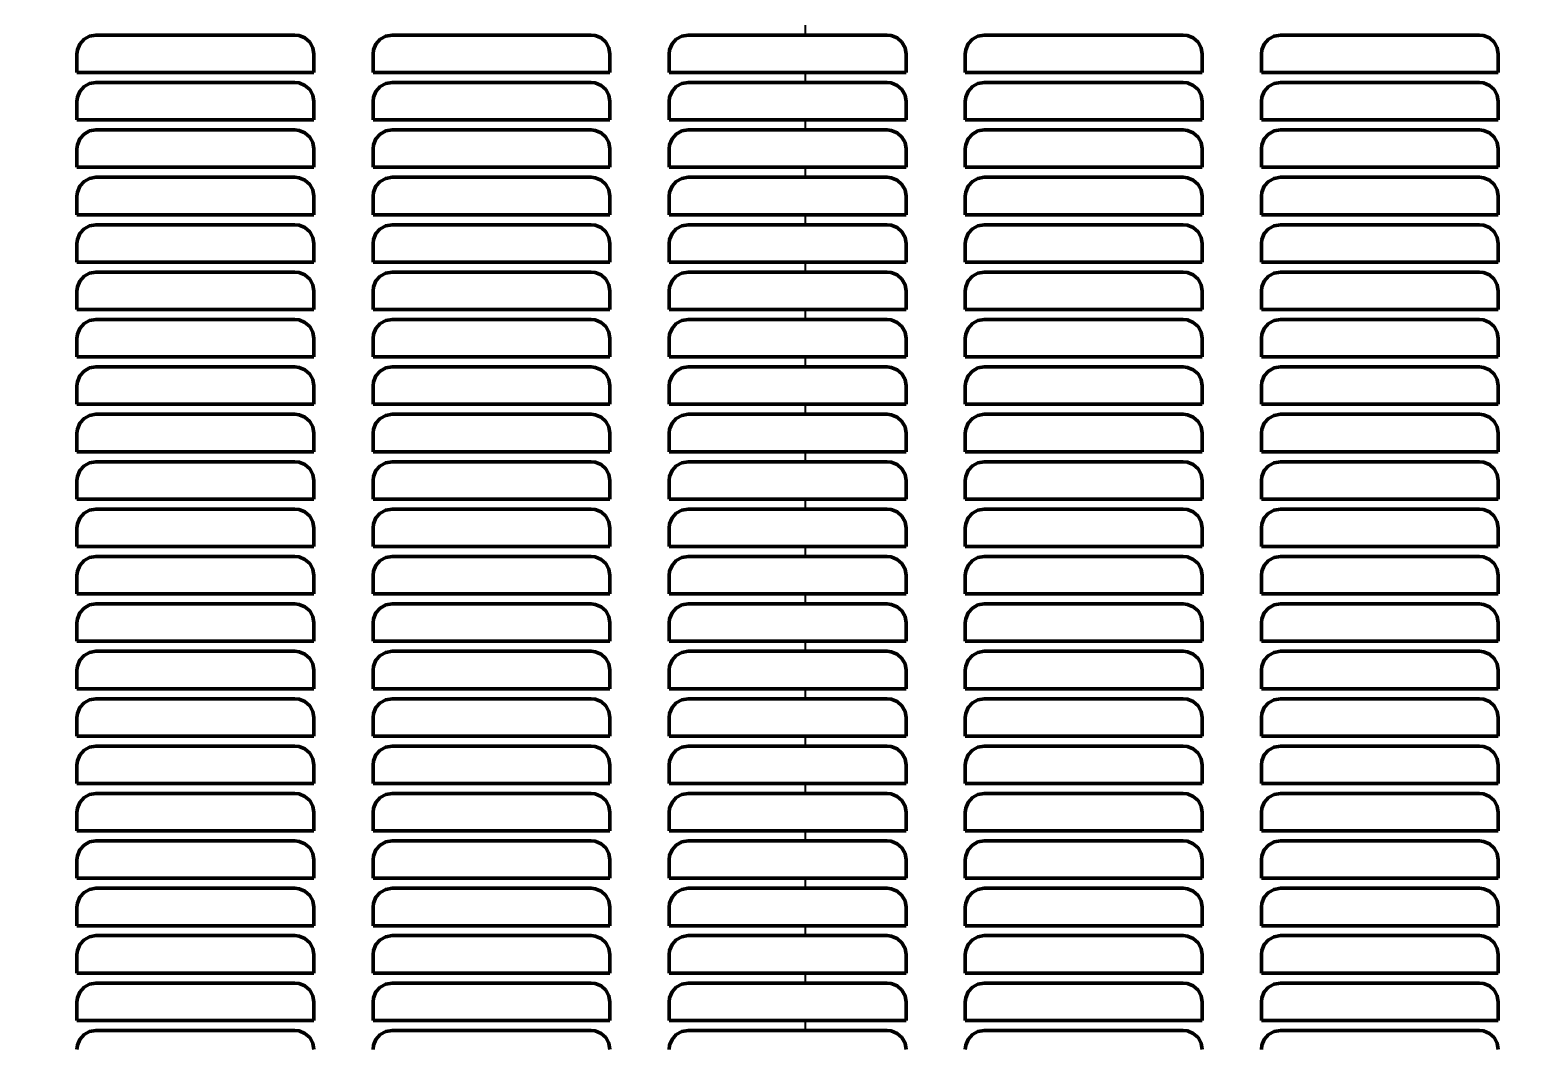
# Model space of a CAD drawing. Header units: inches. Extents: x -0.3 to 42.3, y 0 to 41.5.
# Drawn here: x 9.32 to 25.2, y 20.64 to 31.3 of the extents above; entities that cross this region are included whole.
import ezdxf

# ---------------------------------------------------------------- set-up
doc = ezdxf.new("R2010")
doc.units = ezdxf.units.IN
doc.header["$MEASUREMENT"] = 0
for name, color, linetype, lineweight in [('AM_0', 7, 'Continuous', 50), ('AM_4', 3, 'Continuous', 25), ('AM_5', 3, 'Continuous', 25)]:
    doc.layers.add(name, color=color, linetype=linetype, lineweight=lineweight)
doc.dimstyles.get("Standard").update_dxf_attribs({"dimtxt": 0.18, "dimasz": 0.18, "dimexe": 0.18, "dimexo": 0.0625, "dimgap": 0.09, "dimtad": 0, "dimtih": 1, "dimtoh": 1, "dimdec": 4, "dimzin": 0, "dimdsep": 46, "dimtxsty": 'Standard', "dimcen": 0.09, "dimadec": 0, "dimazin": 0, "dimtfac": 1, "dimtdec": 4, "dimtofl": 0, "dimtmove": 0, "dimatfit": 3, "dimfxl": 1, "dimtolj": 1, "dimtzin": 0, "dimarcsym": 0})

# ---------------------------------------------------------------- blocks, each defined once
blk = doc.blocks.new('*D1')
at = {"layer": 'AM_5', "color": 0, "lineweight": -2}
for p, q in [((17.5, 41.5), (39.27, 41.5)), ((39.27, 39.5), (39.27, 26.385)), ((39.27, 2), (39.27, 15.115)), ((3.39, 0), (39.27, 0))]:
    blk.add_line(p, q, dxfattribs=at)
at = {"layer": 'AM_5', "color": 0}
for points in [[(39.603, 39.5), (38.937, 39.5), (39.27, 41.5)], [(38.937, 2), (39.603, 2), (39.27, 0)]]:
    blk.add_solid(points, dxfattribs=at)
at = {"layer": 'Defpoints', "color": 0}
for p in [(17.5, 41.5), (3.39, 0), (39.27, 0)]:
    blk.add_point(p, dxfattribs=at)
at = {"layer": 'AM_5', "color": 0, "insert": (39.27, 20.75), "char_height": 2, "attachment_point": 5, "rotation": 90}
blk.add_mtext('\\A1;41.5 in', dxfattribs=at)

msp = doc.modelspace()

# ---------------------------------------------------------------- linework, layer by layer
at = {"layer": 'AM_0'}
for p, q in [((12.114, 31.25), (10.014, 31.25)), ((15.239, 31.25), (13.139, 31.25)), ((18.364, 31.25), (16.264, 31.25)), ((21.489, 31.25), (19.389, 31.25)), ((24.614, 31.25), (22.514, 31.25)), ((9.814, 31.05), (9.814, 30.855)), ((12.314, 30.855), (12.314, 31.05)), ((12.939, 31.05), (12.939, 30.855)), ((15.439, 30.855), (15.439, 31.05)), ((16.064, 31.05), (16.064, 30.855)), ((18.564, 30.855), (18.564, 31.05)), ((19.189, 31.05), (19.189, 30.855)), ((21.689, 30.855), (21.689, 31.05)), ((22.314, 31.05), (22.314, 30.855)), ((24.814, 30.855), (24.814, 31.05)), ((9.814, 30.855), (12.314, 30.855)), ((12.939, 30.855), (15.439, 30.855)), ((16.064, 30.855), (18.564, 30.855)), ((19.189, 30.855), (21.689, 30.855)), ((22.314, 30.855), (24.814, 30.855)), ((12.114, 30.75), (10.014, 30.75)), ((15.239, 30.75), (13.139, 30.75)), ((18.364, 30.75), (16.264, 30.75)), ((21.489, 30.75), (19.389, 30.75)), ((24.614, 30.75), (22.514, 30.75)), ((9.814, 30.55), (9.814, 30.355)), ((12.314, 30.355), (12.314, 30.55)), ((12.939, 30.55), (12.939, 30.355)), ((15.439, 30.355), (15.439, 30.55)), ((16.064, 30.55), (16.064, 30.355)), ((18.564, 30.355), (18.564, 30.55)), ((19.189, 30.55), (19.189, 30.355)), ((21.689, 30.355), (21.689, 30.55)), ((22.314, 30.55), (22.314, 30.355)), ((24.814, 30.355), (24.814, 30.55)), ((9.814, 30.355), (12.314, 30.355)), ((12.939, 30.355), (15.439, 30.355)), ((16.064, 30.355), (18.564, 30.355)), ((19.189, 30.355), (21.689, 30.355)), ((22.314, 30.355), (24.814, 30.355)), ((12.114, 30.25), (10.014, 30.25)), ((15.239, 30.25), (13.139, 30.25)), ((18.364, 30.25), (16.264, 30.25)), ((21.489, 30.25), (19.389, 30.25)), ((24.614, 30.25), (22.514, 30.25)), ((9.814, 30.05), (9.814, 29.855)), ((12.314, 29.855), (12.314, 30.05)), ((12.939, 30.05), (12.939, 29.855)), ((15.439, 29.855), (15.439, 30.05)), ((16.064, 30.05), (16.064, 29.855)), ((18.564, 29.855), (18.564, 30.05)), ((19.189, 30.05), (19.189, 29.855)), ((21.689, 29.855), (21.689, 30.05)), ((22.314, 30.05), (22.314, 29.855)), ((24.814, 29.855), (24.814, 30.05)), ((9.814, 29.855), (12.314, 29.855)), ((12.114, 29.75), (10.014, 29.75)), ((12.939, 29.855), (15.439, 29.855)), ((15.239, 29.75), (13.139, 29.75)), ((16.064, 29.855), (18.564, 29.855)), ((18.364, 29.75), (16.264, 29.75)), ((19.189, 29.855), (21.689, 29.855)), ((21.489, 29.75), (19.389, 29.75)), ((22.314, 29.855), (24.814, 29.855)), ((24.614, 29.75), (22.514, 29.75)), ((9.814, 29.55), (9.814, 29.355)), ((12.314, 29.355), (12.314, 29.55)), ((12.939, 29.55), (12.939, 29.355)), ((15.439, 29.355), (15.439, 29.55)), ((16.064, 29.55), (16.064, 29.355)), ((18.564, 29.355), (18.564, 29.55)), ((19.189, 29.55), (19.189, 29.355)), ((21.689, 29.355), (21.689, 29.55)), ((22.314, 29.55), (22.314, 29.355)), ((24.814, 29.355), (24.814, 29.55)), ((9.814, 29.355), (12.314, 29.355)), ((12.114, 29.25), (10.014, 29.25)), ((12.939, 29.355), (15.439, 29.355)), ((15.239, 29.25), (13.139, 29.25)), ((16.064, 29.355), (18.564, 29.355)), ((18.364, 29.25), (16.264, 29.25)), ((19.189, 29.355), (21.689, 29.355)), ((21.489, 29.25), (19.389, 29.25)), ((22.314, 29.355), (24.814, 29.355)), ((24.614, 29.25), (22.514, 29.25)), ((9.814, 29.05), (9.814, 28.855)), ((12.314, 28.855), (12.314, 29.05)), ((12.939, 29.05), (12.939, 28.855)), ((15.439, 28.855), (15.439, 29.05)), ((16.064, 29.05), (16.064, 28.855)), ((18.564, 28.855), (18.564, 29.05)), ((19.189, 29.05), (19.189, 28.855)), ((21.689, 28.855), (21.689, 29.05)), ((22.314, 29.05), (22.314, 28.855)), ((24.814, 28.855), (24.814, 29.05)), ((9.814, 28.855), (12.314, 28.855)), ((12.114, 28.75), (10.014, 28.75)), ((12.939, 28.855), (15.439, 28.855)), ((15.239, 28.75), (13.139, 28.75)), ((16.064, 28.855), (18.564, 28.855)), ((18.364, 28.75), (16.264, 28.75)), ((19.189, 28.855), (21.689, 28.855)), ((21.489, 28.75), (19.389, 28.75)), ((22.314, 28.855), (24.814, 28.855)), ((24.614, 28.75), (22.514, 28.75)), ((9.814, 28.55), (9.814, 28.355)), ((12.314, 28.355), (12.314, 28.55)), ((12.939, 28.55), (12.939, 28.355)), ((15.439, 28.355), (15.439, 28.55)), ((16.064, 28.55), (16.064, 28.355)), ((18.564, 28.355), (18.564, 28.55)), ((19.189, 28.55), (19.189, 28.355)), ((21.689, 28.355), (21.689, 28.55)), ((22.314, 28.55), (22.314, 28.355)), ((24.814, 28.355), (24.814, 28.55)), ((9.814, 28.355), (12.314, 28.355)), ((12.939, 28.355), (15.439, 28.355)), ((16.064, 28.355), (18.564, 28.355)), ((19.189, 28.355), (21.689, 28.355)), ((22.314, 28.355), (24.814, 28.355)), ((12.114, 28.25), (10.014, 28.25)), ((15.239, 28.25), (13.139, 28.25)), ((18.364, 28.25), (16.264, 28.25)), ((21.489, 28.25), (19.389, 28.25)), ((24.614, 28.25), (22.514, 28.25)), ((9.814, 28.05), (9.814, 27.855)), ((12.314, 27.855), (12.314, 28.05)), ((12.939, 28.05), (12.939, 27.855)), ((15.439, 27.855), (15.439, 28.05)), ((16.064, 28.05), (16.064, 27.855)), ((18.564, 27.855), (18.564, 28.05)), ((19.189, 28.05), (19.189, 27.855)), ((21.689, 27.855), (21.689, 28.05)), ((22.314, 28.05), (22.314, 27.855)), ((24.814, 27.855), (24.814, 28.05)), ((9.814, 27.855), (12.314, 27.855)), ((12.939, 27.855), (15.439, 27.855)), ((16.064, 27.855), (18.564, 27.855)), ((19.189, 27.855), (21.689, 27.855)), ((22.314, 27.855), (24.814, 27.855)), ((12.114, 27.75), (10.014, 27.75)), ((15.239, 27.75), (13.139, 27.75)), ((18.364, 27.75), (16.264, 27.75)), ((21.489, 27.75), (19.389, 27.75)), ((24.614, 27.75), (22.514, 27.75)), ((9.814, 27.55), (9.814, 27.355)), ((12.314, 27.355), (12.314, 27.55)), ((12.939, 27.55), (12.939, 27.355)), ((15.439, 27.355), (15.439, 27.55)), ((16.064, 27.55), (16.064, 27.355)), ((18.564, 27.355), (18.564, 27.55)), ((19.189, 27.55), (19.189, 27.355)), ((21.689, 27.355), (21.689, 27.55)), ((22.314, 27.55), (22.314, 27.355)), ((24.814, 27.355), (24.814, 27.55)), ((9.814, 27.355), (12.314, 27.355)), ((12.939, 27.355), (15.439, 27.355)), ((16.064, 27.355), (18.564, 27.355)), ((19.189, 27.355), (21.689, 27.355)), ((22.314, 27.355), (24.814, 27.355)), ((12.114, 27.25), (10.014, 27.25)), ((15.239, 27.25), (13.139, 27.25)), ((18.364, 27.25), (16.264, 27.25)), ((21.489, 27.25), (19.389, 27.25)), ((24.614, 27.25), (22.514, 27.25)), ((9.814, 27.05), (9.814, 26.855)), ((12.314, 26.855), (12.314, 27.05)), ((12.939, 27.05), (12.939, 26.855)), ((15.439, 26.855), (15.439, 27.05)), ((16.064, 27.05), (16.064, 26.855)), ((18.564, 26.855), (18.564, 27.05)), ((19.189, 27.05), (19.189, 26.855)), ((21.689, 26.855), (21.689, 27.05)), ((22.314, 27.05), (22.314, 26.855)), ((24.814, 26.855), (24.814, 27.05)), ((9.814, 26.855), (12.314, 26.855)), ((12.939, 26.855), (15.439, 26.855)), ((16.064, 26.855), (18.564, 26.855)), ((19.189, 26.855), (21.689, 26.855)), ((22.314, 26.855), (24.814, 26.855)), ((12.114, 26.75), (10.014, 26.75)), ((15.239, 26.75), (13.139, 26.75)), ((18.364, 26.75), (16.264, 26.75)), ((21.489, 26.75), (19.389, 26.75)), ((24.614, 26.75), (22.514, 26.75)), ((9.814, 26.55), (9.814, 26.355)), ((12.314, 26.355), (12.314, 26.55)), ((12.939, 26.55), (12.939, 26.355)), ((15.439, 26.355), (15.439, 26.55)), ((16.064, 26.55), (16.064, 26.355)), ((18.564, 26.355), (18.564, 26.55)), ((19.189, 26.55), (19.189, 26.355)), ((21.689, 26.355), (21.689, 26.55)), ((22.314, 26.55), (22.314, 26.355)), ((24.814, 26.355), (24.814, 26.55)), ((9.814, 26.355), (12.314, 26.355)), ((12.114, 26.25), (10.014, 26.25)), ((12.939, 26.355), (15.439, 26.355)), ((15.239, 26.25), (13.139, 26.25)), ((16.064, 26.355), (18.564, 26.355)), ((18.364, 26.25), (16.264, 26.25)), ((19.189, 26.355), (21.689, 26.355)), ((21.489, 26.25), (19.389, 26.25)), ((22.314, 26.355), (24.814, 26.355)), ((24.614, 26.25), (22.514, 26.25)), ((9.814, 26.05), (9.814, 25.855)), ((12.314, 25.855), (12.314, 26.05)), ((12.939, 26.05), (12.939, 25.855)), ((15.439, 25.855), (15.439, 26.05)), ((16.064, 26.05), (16.064, 25.855)), ((18.564, 25.855), (18.564, 26.05)), ((19.189, 26.05), (19.189, 25.855)), ((21.689, 25.855), (21.689, 26.05)), ((22.314, 26.05), (22.314, 25.855)), ((24.814, 25.855), (24.814, 26.05)), ((9.814, 25.855), (12.314, 25.855)), ((12.114, 25.75), (10.014, 25.75)), ((12.939, 25.855), (15.439, 25.855)), ((15.239, 25.75), (13.139, 25.75)), ((16.064, 25.855), (18.564, 25.855)), ((18.364, 25.75), (16.264, 25.75)), ((19.189, 25.855), (21.689, 25.855)), ((21.489, 25.75), (19.389, 25.75)), ((22.314, 25.855), (24.814, 25.855)), ((24.614, 25.75), (22.514, 25.75)), ((9.814, 25.55), (9.814, 25.355)), ((12.314, 25.355), (12.314, 25.55)), ((12.939, 25.55), (12.939, 25.355)), ((15.439, 25.355), (15.439, 25.55)), ((16.064, 25.55), (16.064, 25.355)), ((18.564, 25.355), (18.564, 25.55)), ((19.189, 25.55), (19.189, 25.355)), ((21.689, 25.355), (21.689, 25.55)), ((22.314, 25.55), (22.314, 25.355)), ((24.814, 25.355), (24.814, 25.55)), ((9.814, 25.355), (12.314, 25.355)), ((12.114, 25.25), (10.014, 25.25)), ((12.939, 25.355), (15.439, 25.355)), ((15.239, 25.25), (13.139, 25.25)), ((16.064, 25.355), (18.564, 25.355)), ((18.364, 25.25), (16.264, 25.25)), ((19.189, 25.355), (21.689, 25.355)), ((21.489, 25.25), (19.389, 25.25)), ((22.314, 25.355), (24.814, 25.355)), ((24.614, 25.25), (22.514, 25.25)), ((9.814, 25.05), (9.814, 24.855)), ((12.314, 24.855), (12.314, 25.05)), ((12.939, 25.05), (12.939, 24.855)), ((15.439, 24.855), (15.439, 25.05)), ((16.064, 25.05), (16.064, 24.855)), ((18.564, 24.855), (18.564, 25.05)), ((19.189, 25.05), (19.189, 24.855)), ((21.689, 24.855), (21.689, 25.05)), ((22.314, 25.05), (22.314, 24.855)), ((24.814, 24.855), (24.814, 25.05)), ((9.814, 24.855), (12.314, 24.855)), ((12.939, 24.855), (15.439, 24.855)), ((16.064, 24.855), (18.564, 24.855)), ((19.189, 24.855), (21.689, 24.855)), ((22.314, 24.855), (24.814, 24.855)), ((12.114, 24.75), (10.014, 24.75)), ((15.239, 24.75), (13.139, 24.75)), ((18.364, 24.75), (16.264, 24.75)), ((21.489, 24.75), (19.389, 24.75)), ((24.614, 24.75), (22.514, 24.75)), ((9.814, 24.55), (9.814, 24.355)), ((12.314, 24.355), (12.314, 24.55)), ((12.939, 24.55), (12.939, 24.355)), ((15.439, 24.355), (15.439, 24.55)), ((16.064, 24.55), (16.064, 24.355)), ((18.564, 24.355), (18.564, 24.55)), ((19.189, 24.55), (19.189, 24.355)), ((21.689, 24.355), (21.689, 24.55)), ((22.314, 24.55), (22.314, 24.355)), ((24.814, 24.355), (24.814, 24.55)), ((9.814, 24.355), (12.314, 24.355)), ((12.939, 24.355), (15.439, 24.355)), ((16.064, 24.355), (18.564, 24.355)), ((19.189, 24.355), (21.689, 24.355)), ((22.314, 24.355), (24.814, 24.355)), ((12.114, 24.25), (10.014, 24.25)), ((15.239, 24.25), (13.139, 24.25)), ((18.364, 24.25), (16.264, 24.25)), ((21.489, 24.25), (19.389, 24.25)), ((24.614, 24.25), (22.514, 24.25)), ((9.814, 24.05), (9.814, 23.855)), ((12.314, 23.855), (12.314, 24.05)), ((12.939, 24.05), (12.939, 23.855)), ((15.439, 23.855), (15.439, 24.05)), ((16.064, 24.05), (16.064, 23.855)), ((18.564, 23.855), (18.564, 24.05)), ((19.189, 24.05), (19.189, 23.855)), ((21.689, 23.855), (21.689, 24.05)), ((22.314, 24.05), (22.314, 23.855)), ((24.814, 23.855), (24.814, 24.05)), ((9.814, 23.855), (12.314, 23.855)), ((12.939, 23.855), (15.439, 23.855)), ((16.064, 23.855), (18.564, 23.855)), ((19.189, 23.855), (21.689, 23.855)), ((22.314, 23.855), (24.814, 23.855)), ((12.114, 23.75), (10.014, 23.75)), ((15.239, 23.75), (13.139, 23.75)), ((18.364, 23.75), (16.264, 23.75)), ((21.489, 23.75), (19.389, 23.75)), ((24.614, 23.75), (22.514, 23.75)), ((9.814, 23.55), (9.814, 23.355)), ((12.314, 23.355), (12.314, 23.55)), ((12.939, 23.55), (12.939, 23.355)), ((15.439, 23.355), (15.439, 23.55)), ((16.064, 23.55), (16.064, 23.355)), ((18.564, 23.355), (18.564, 23.55)), ((19.189, 23.55), (19.189, 23.355)), ((21.689, 23.355), (21.689, 23.55)), ((22.314, 23.55), (22.314, 23.355)), ((24.814, 23.355), (24.814, 23.55)), ((9.814, 23.355), (12.314, 23.355)), ((12.939, 23.355), (15.439, 23.355)), ((16.064, 23.355), (18.564, 23.355)), ((19.189, 23.355), (21.689, 23.355)), ((22.314, 23.355), (24.814, 23.355)), ((12.114, 23.25), (10.014, 23.25)), ((15.239, 23.25), (13.139, 23.25)), ((18.364, 23.25), (16.264, 23.25)), ((21.489, 23.25), (19.389, 23.25)), ((24.614, 23.25), (22.514, 23.25)), ((9.814, 23.05), (9.814, 22.855)), ((12.314, 22.855), (12.314, 23.05)), ((12.939, 23.05), (12.939, 22.855)), ((15.439, 22.855), (15.439, 23.05)), ((16.064, 23.05), (16.064, 22.855)), ((18.564, 22.855), (18.564, 23.05)), ((19.189, 23.05), (19.189, 22.855)), ((21.689, 22.855), (21.689, 23.05)), ((22.314, 23.05), (22.314, 22.855)), ((24.814, 22.855), (24.814, 23.05)), ((9.814, 22.855), (12.314, 22.855)), ((12.114, 22.75), (10.014, 22.75)), ((12.939, 22.855), (15.439, 22.855)), ((15.239, 22.75), (13.139, 22.75)), ((16.064, 22.855), (18.564, 22.855)), ((18.364, 22.75), (16.264, 22.75)), ((19.189, 22.855), (21.689, 22.855)), ((21.489, 22.75), (19.389, 22.75)), ((22.314, 22.855), (24.814, 22.855)), ((24.614, 22.75), (22.514, 22.75)), ((9.814, 22.55), (9.814, 22.355)), ((12.314, 22.355), (12.314, 22.55)), ((12.939, 22.55), (12.939, 22.355)), ((15.439, 22.355), (15.439, 22.55)), ((16.064, 22.55), (16.064, 22.355)), ((18.564, 22.355), (18.564, 22.55)), ((19.189, 22.55), (19.189, 22.355)), ((21.689, 22.355), (21.689, 22.55)), ((22.314, 22.55), (22.314, 22.355)), ((24.814, 22.355), (24.814, 22.55)), ((9.814, 22.355), (12.314, 22.355)), ((12.114, 22.25), (10.014, 22.25)), ((12.939, 22.355), (15.439, 22.355)), ((15.239, 22.25), (13.139, 22.25)), ((16.064, 22.355), (18.564, 22.355)), ((18.364, 22.25), (16.264, 22.25)), ((19.189, 22.355), (21.689, 22.355)), ((21.489, 22.25), (19.389, 22.25)), ((22.314, 22.355), (24.814, 22.355)), ((24.614, 22.25), (22.514, 22.25)), ((9.814, 22.05), (9.814, 21.855)), ((12.314, 21.855), (12.314, 22.05)), ((12.939, 22.05), (12.939, 21.855)), ((15.439, 21.855), (15.439, 22.05)), ((16.064, 22.05), (16.064, 21.855)), ((18.564, 21.855), (18.564, 22.05)), ((19.189, 22.05), (19.189, 21.855)), ((21.689, 21.855), (21.689, 22.05)), ((22.314, 22.05), (22.314, 21.855)), ((24.814, 21.855), (24.814, 22.05)), ((9.814, 21.855), (12.314, 21.855)), ((12.939, 21.855), (15.439, 21.855)), ((16.064, 21.855), (18.564, 21.855)), ((19.189, 21.855), (21.689, 21.855)), ((22.314, 21.855), (24.814, 21.855)), ((12.114, 21.75), (10.014, 21.75)), ((15.239, 21.75), (13.139, 21.75)), ((18.364, 21.75), (16.264, 21.75)), ((21.489, 21.75), (19.389, 21.75)), ((24.614, 21.75), (22.514, 21.75)), ((9.814, 21.55), (9.814, 21.355)), ((12.314, 21.355), (12.314, 21.55)), ((12.939, 21.55), (12.939, 21.355)), ((15.439, 21.355), (15.439, 21.55)), ((16.064, 21.55), (16.064, 21.355)), ((18.564, 21.355), (18.564, 21.55)), ((19.189, 21.55), (19.189, 21.355)), ((21.689, 21.355), (21.689, 21.55)), ((22.314, 21.55), (22.314, 21.355)), ((24.814, 21.355), (24.814, 21.55)), ((9.814, 21.355), (12.314, 21.355)), ((12.939, 21.355), (15.439, 21.355)), ((16.064, 21.355), (18.564, 21.355)), ((19.189, 21.355), (21.689, 21.355)), ((22.314, 21.355), (24.814, 21.355)), ((12.114, 21.25), (10.014, 21.25)), ((15.239, 21.25), (13.139, 21.25)), ((18.364, 21.25), (16.264, 21.25)), ((21.489, 21.25), (19.389, 21.25)), ((24.614, 21.25), (22.514, 21.25)), ((9.814, 21.05), (9.814, 20.855)), ((12.314, 20.855), (12.314, 21.05)), ((12.939, 21.05), (12.939, 20.855)), ((15.439, 20.855), (15.439, 21.05)), ((16.064, 21.05), (16.064, 20.855)), ((18.564, 20.855), (18.564, 21.05)), ((19.189, 21.05), (19.189, 20.855)), ((21.689, 20.855), (21.689, 21.05)), ((22.314, 21.05), (22.314, 20.855)), ((24.814, 20.855), (24.814, 21.05)), ((9.814, 20.855), (12.314, 20.855)), ((12.939, 20.855), (15.439, 20.855)), ((16.064, 20.855), (18.564, 20.855)), ((19.189, 20.855), (21.689, 20.855)), ((22.314, 20.855), (24.814, 20.855)), ((12.114, 20.75), (10.014, 20.75)), ((15.239, 20.75), (13.139, 20.75)), ((18.364, 20.75), (16.264, 20.75)), ((21.489, 20.75), (19.389, 20.75)), ((24.614, 20.75), (22.514, 20.75))]:
    msp.add_line(p, q, dxfattribs=at)
for points in [[(10.014, 31.25), (9.9477, 31.23869), (9.88887, 31.20602), (9.84422, 31.1557), (9.81879, 31.09352), (9.814, 31.05)], [(12.314, 31.05), (12.30274, 31.11615), (12.27025, 31.17485), (12.22016, 31.2195), (12.15809, 31.24508), (12.114, 31.25)], [(13.139, 31.25), (13.07276, 31.23871), (13.014, 31.20612), (12.96934, 31.15591), (12.94385, 31.09377), (12.939, 31.05)], [(15.439, 31.05), (15.42773, 31.11619), (15.39519, 31.17492), (15.34504, 31.21958), (15.28293, 31.24511), (15.239, 31.25)], [(16.264, 31.25), (16.1978, 31.23872), (16.13906, 31.20617), (16.0944, 31.15601), (16.06888, 31.09389), (16.064, 31.05)], [(18.564, 31.05), (18.55273, 31.1162), (18.52018, 31.17493), (18.47002, 31.21959), (18.40791, 31.24512), (18.364, 31.25)], [(19.389, 31.25), (19.32279, 31.23872), (19.26405, 31.20617), (19.2194, 31.156), (19.19387, 31.09388), (19.189, 31.05)], [(21.689, 31.05), (21.67774, 31.11617), (21.64522, 31.17488), (21.59511, 31.21953), (21.53302, 31.2451), (21.489, 31.25)], [(22.514, 31.25), (22.44776, 31.23871), (22.38898, 31.20611), (22.34433, 31.15589), (22.31884, 31.09374), (22.314, 31.05)], [(24.814, 31.05), (24.80276, 31.11611), (24.77031, 31.17476), (24.7203, 31.21941), (24.65825, 31.24504), (24.614, 31.25)], [(10.014, 30.75), (9.9477, 30.73869), (9.88887, 30.70602), (9.84422, 30.6557), (9.81879, 30.59352), (9.814, 30.55)], [(12.314, 30.55), (12.30274, 30.61615), (12.27025, 30.67485), (12.22016, 30.7195), (12.15809, 30.74508), (12.114, 30.75)], [(13.139, 30.75), (13.07276, 30.73871), (13.014, 30.70612), (12.96934, 30.65591), (12.94385, 30.59377), (12.939, 30.55)], [(15.439, 30.55), (15.42773, 30.61619), (15.39519, 30.67492), (15.34504, 30.71958), (15.28293, 30.74511), (15.239, 30.75)], [(16.264, 30.75), (16.1978, 30.73872), (16.13906, 30.70617), (16.0944, 30.65601), (16.06888, 30.59389), (16.064, 30.55)], [(18.564, 30.55), (18.55273, 30.6162), (18.52018, 30.67493), (18.47002, 30.71959), (18.40791, 30.74512), (18.364, 30.75)], [(19.389, 30.75), (19.32279, 30.73872), (19.26405, 30.70617), (19.2194, 30.656), (19.19387, 30.59388), (19.189, 30.55)], [(21.689, 30.55), (21.67774, 30.61617), (21.64522, 30.67488), (21.59511, 30.71953), (21.53302, 30.7451), (21.489, 30.75)], [(22.514, 30.75), (22.44776, 30.73871), (22.38898, 30.70611), (22.34433, 30.65589), (22.31884, 30.59374), (22.314, 30.55)], [(24.814, 30.55), (24.80276, 30.61611), (24.77031, 30.67476), (24.7203, 30.71941), (24.65825, 30.74504), (24.614, 30.75)], [(10.014, 30.25), (9.9477, 30.23869), (9.88887, 30.20602), (9.84422, 30.1557), (9.81879, 30.09352), (9.814, 30.05)], [(12.314, 30.05), (12.30274, 30.11615), (12.27025, 30.17485), (12.22016, 30.2195), (12.15809, 30.24508), (12.114, 30.25)], [(13.139, 30.25), (13.07276, 30.23871), (13.014, 30.20612), (12.96934, 30.15591), (12.94385, 30.09377), (12.939, 30.05)], [(15.439, 30.05), (15.42773, 30.11619), (15.39519, 30.17492), (15.34504, 30.21958), (15.28293, 30.24511), (15.239, 30.25)], [(16.264, 30.25), (16.1978, 30.23872), (16.13906, 30.20617), (16.0944, 30.15601), (16.06888, 30.09389), (16.064, 30.05)], [(18.564, 30.05), (18.55273, 30.1162), (18.52018, 30.17493), (18.47002, 30.21959), (18.40791, 30.24512), (18.364, 30.25)], [(19.389, 30.25), (19.32279, 30.23872), (19.26405, 30.20617), (19.2194, 30.156), (19.19387, 30.09388), (19.189, 30.05)], [(21.689, 30.05), (21.67774, 30.11617), (21.64522, 30.17488), (21.59511, 30.21953), (21.53302, 30.2451), (21.489, 30.25)], [(22.514, 30.25), (22.44776, 30.23871), (22.38898, 30.20611), (22.34433, 30.15589), (22.31884, 30.09374), (22.314, 30.05)], [(24.814, 30.05), (24.80276, 30.11611), (24.77031, 30.17476), (24.7203, 30.21941), (24.65825, 30.24504), (24.614, 30.25)], [(10.014, 29.75), (9.9477, 29.73869), (9.88887, 29.70602), (9.84422, 29.6557), (9.81879, 29.59352), (9.814, 29.55)], [(12.314, 29.55), (12.30274, 29.61615), (12.27025, 29.67485), (12.22016, 29.7195), (12.15809, 29.74508), (12.114, 29.75)], [(13.139, 29.75), (13.07276, 29.73871), (13.014, 29.70612), (12.96934, 29.65591), (12.94385, 29.59377), (12.939, 29.55)], [(15.439, 29.55), (15.42773, 29.61619), (15.39519, 29.67492), (15.34504, 29.71958), (15.28293, 29.74511), (15.239, 29.75)], [(16.264, 29.75), (16.1978, 29.73872), (16.13906, 29.70617), (16.0944, 29.65601), (16.06888, 29.59389), (16.064, 29.55)], [(18.564, 29.55), (18.55273, 29.6162), (18.52018, 29.67493), (18.47002, 29.71959), (18.40791, 29.74512), (18.364, 29.75)], [(19.389, 29.75), (19.32279, 29.73872), (19.26405, 29.70617), (19.2194, 29.656), (19.19387, 29.59388), (19.189, 29.55)], [(21.689, 29.55), (21.67774, 29.61617), (21.64522, 29.67488), (21.59511, 29.71953), (21.53302, 29.7451), (21.489, 29.75)], [(22.514, 29.75), (22.44776, 29.73871), (22.38898, 29.70611), (22.34433, 29.65589), (22.31884, 29.59374), (22.314, 29.55)], [(24.814, 29.55), (24.80276, 29.61611), (24.77031, 29.67476), (24.7203, 29.71941), (24.65825, 29.74504), (24.614, 29.75)], [(10.014, 29.25), (9.9477, 29.23869), (9.88887, 29.20602), (9.84422, 29.1557), (9.81879, 29.09352), (9.814, 29.05)], [(12.314, 29.05), (12.30274, 29.11615), (12.27025, 29.17485), (12.22016, 29.2195), (12.15809, 29.24508), (12.114, 29.25)], [(13.139, 29.25), (13.07276, 29.23871), (13.014, 29.20612), (12.96934, 29.15591), (12.94385, 29.09377), (12.939, 29.05)], [(15.439, 29.05), (15.42773, 29.11619), (15.39519, 29.17492), (15.34504, 29.21958), (15.28293, 29.24511), (15.239, 29.25)], [(16.264, 29.25), (16.1978, 29.23872), (16.13906, 29.20617), (16.0944, 29.15601), (16.06888, 29.09389), (16.064, 29.05)], [(18.564, 29.05), (18.55273, 29.1162), (18.52018, 29.17493), (18.47002, 29.21959), (18.40791, 29.24512), (18.364, 29.25)], [(19.389, 29.25), (19.32279, 29.23872), (19.26405, 29.20617), (19.2194, 29.156), (19.19387, 29.09388), (19.189, 29.05)], [(21.689, 29.05), (21.67774, 29.11617), (21.64522, 29.17488), (21.59511, 29.21953), (21.53302, 29.2451), (21.489, 29.25)], [(22.514, 29.25), (22.44776, 29.23871), (22.38898, 29.20611), (22.34433, 29.15589), (22.31884, 29.09374), (22.314, 29.05)], [(24.814, 29.05), (24.80276, 29.11611), (24.77031, 29.17476), (24.7203, 29.21941), (24.65825, 29.24504), (24.614, 29.25)], [(10.014, 28.75), (9.9477, 28.73869), (9.88887, 28.70602), (9.84422, 28.6557), (9.81879, 28.59352), (9.814, 28.55)], [(12.314, 28.55), (12.30274, 28.61615), (12.27025, 28.67485), (12.22016, 28.7195), (12.15809, 28.74508), (12.114, 28.75)], [(13.139, 28.75), (13.07276, 28.73871), (13.014, 28.70612), (12.96934, 28.65591), (12.94385, 28.59377), (12.939, 28.55)], [(15.439, 28.55), (15.42773, 28.61619), (15.39519, 28.67492), (15.34504, 28.71958), (15.28293, 28.74511), (15.239, 28.75)], [(16.264, 28.75), (16.1978, 28.73872), (16.13906, 28.70617), (16.0944, 28.65601), (16.06888, 28.59389), (16.064, 28.55)], [(18.564, 28.55), (18.55273, 28.6162), (18.52018, 28.67493), (18.47002, 28.71959), (18.40791, 28.74512), (18.364, 28.75)], [(19.389, 28.75), (19.32279, 28.73872), (19.26405, 28.70617), (19.2194, 28.656), (19.19387, 28.59388), (19.189, 28.55)], [(21.689, 28.55), (21.67774, 28.61617), (21.64522, 28.67488), (21.59511, 28.71953), (21.53302, 28.7451), (21.489, 28.75)], [(22.514, 28.75), (22.44776, 28.73871), (22.38898, 28.70611), (22.34433, 28.65589), (22.31884, 28.59374), (22.314, 28.55)], [(24.814, 28.55), (24.80276, 28.61611), (24.77031, 28.67476), (24.7203, 28.71941), (24.65825, 28.74504), (24.614, 28.75)], [(10.014, 28.25), (9.9477, 28.23869), (9.88887, 28.20602), (9.84422, 28.1557), (9.81879, 28.09352), (9.814, 28.05)], [(12.314, 28.05), (12.30274, 28.11615), (12.27025, 28.17485), (12.22016, 28.2195), (12.15809, 28.24508), (12.114, 28.25)], [(13.139, 28.25), (13.07276, 28.23871), (13.014, 28.20612), (12.96934, 28.15591), (12.94385, 28.09377), (12.939, 28.05)], [(15.439, 28.05), (15.42773, 28.11619), (15.39519, 28.17492), (15.34504, 28.21958), (15.28293, 28.24511), (15.239, 28.25)], [(16.264, 28.25), (16.1978, 28.23872), (16.13906, 28.20617), (16.0944, 28.15601), (16.06888, 28.09389), (16.064, 28.05)], [(18.564, 28.05), (18.55273, 28.1162), (18.52018, 28.17493), (18.47002, 28.21959), (18.40791, 28.24512), (18.364, 28.25)], [(19.389, 28.25), (19.32279, 28.23872), (19.26405, 28.20617), (19.2194, 28.156), (19.19387, 28.09388), (19.189, 28.05)], [(21.689, 28.05), (21.67774, 28.11617), (21.64522, 28.17488), (21.59511, 28.21953), (21.53302, 28.2451), (21.489, 28.25)], [(22.514, 28.25), (22.44776, 28.23871), (22.38898, 28.20611), (22.34433, 28.15589), (22.31884, 28.09374), (22.314, 28.05)], [(24.814, 28.05), (24.80276, 28.11611), (24.77031, 28.17476), (24.7203, 28.21941), (24.65825, 28.24504), (24.614, 28.25)], [(10.014, 27.75), (9.9477, 27.73869), (9.88887, 27.70602), (9.84422, 27.6557), (9.81879, 27.59352), (9.814, 27.55)], [(12.314, 27.55), (12.30274, 27.61615), (12.27025, 27.67485), (12.22016, 27.7195), (12.15809, 27.74508), (12.114, 27.75)], [(13.139, 27.75), (13.07276, 27.73871), (13.014, 27.70612), (12.96934, 27.65591), (12.94385, 27.59377), (12.939, 27.55)], [(15.439, 27.55), (15.42773, 27.61619), (15.39519, 27.67492), (15.34504, 27.71958), (15.28293, 27.74511), (15.239, 27.75)], [(16.264, 27.75), (16.1978, 27.73872), (16.13906, 27.70617), (16.0944, 27.65601), (16.06888, 27.59389), (16.064, 27.55)], [(18.564, 27.55), (18.55273, 27.6162), (18.52018, 27.67493), (18.47002, 27.71959), (18.40791, 27.74512), (18.364, 27.75)], [(19.389, 27.75), (19.32279, 27.73872), (19.26405, 27.70617), (19.2194, 27.656), (19.19387, 27.59388), (19.189, 27.55)], [(21.689, 27.55), (21.67774, 27.61617), (21.64522, 27.67488), (21.59511, 27.71953), (21.53302, 27.7451), (21.489, 27.75)], [(22.514, 27.75), (22.44776, 27.73871), (22.38898, 27.70611), (22.34433, 27.65589), (22.31884, 27.59374), (22.314, 27.55)], [(24.814, 27.55), (24.80276, 27.61611), (24.77031, 27.67476), (24.7203, 27.71941), (24.65825, 27.74504), (24.614, 27.75)], [(10.014, 27.25), (9.9477, 27.23869), (9.88887, 27.20602), (9.84422, 27.1557), (9.81879, 27.09352), (9.814, 27.05)], [(12.314, 27.05), (12.30274, 27.11615), (12.27025, 27.17485), (12.22016, 27.2195), (12.15809, 27.24508), (12.114, 27.25)], [(13.139, 27.25), (13.07276, 27.23871), (13.014, 27.20612), (12.96934, 27.15591), (12.94385, 27.09377), (12.939, 27.05)], [(15.439, 27.05), (15.42773, 27.11619), (15.39519, 27.17492), (15.34504, 27.21958), (15.28293, 27.24511), (15.239, 27.25)], [(16.264, 27.25), (16.1978, 27.23872), (16.13906, 27.20617), (16.0944, 27.15601), (16.06888, 27.09389), (16.064, 27.05)], [(18.564, 27.05), (18.55273, 27.1162), (18.52018, 27.17493), (18.47002, 27.21959), (18.40791, 27.24512), (18.364, 27.25)], [(19.389, 27.25), (19.32279, 27.23872), (19.26405, 27.20617), (19.2194, 27.156), (19.19387, 27.09388), (19.189, 27.05)], [(21.689, 27.05), (21.67774, 27.11617), (21.64522, 27.17488), (21.59511, 27.21953), (21.53302, 27.2451), (21.489, 27.25)], [(22.514, 27.25), (22.44776, 27.23871), (22.38898, 27.20611), (22.34433, 27.15589), (22.31884, 27.09374), (22.314, 27.05)], [(24.814, 27.05), (24.80276, 27.11611), (24.77031, 27.17476), (24.7203, 27.21941), (24.65825, 27.24504), (24.614, 27.25)], [(10.014, 26.75), (9.9477, 26.73869), (9.88887, 26.70602), (9.84422, 26.6557), (9.81879, 26.59352), (9.814, 26.55)], [(12.314, 26.55), (12.30274, 26.61615), (12.27025, 26.67485), (12.22016, 26.7195), (12.15809, 26.74508), (12.114, 26.75)], [(13.139, 26.75), (13.07276, 26.73871), (13.014, 26.70612), (12.96934, 26.65591), (12.94385, 26.59377), (12.939, 26.55)], [(15.439, 26.55), (15.42773, 26.61619), (15.39519, 26.67492), (15.34504, 26.71958), (15.28293, 26.74511), (15.239, 26.75)], [(16.264, 26.75), (16.1978, 26.73872), (16.13906, 26.70617), (16.0944, 26.65601), (16.06888, 26.59389), (16.064, 26.55)], [(18.564, 26.55), (18.55273, 26.6162), (18.52018, 26.67493), (18.47002, 26.71959), (18.40791, 26.74512), (18.364, 26.75)], [(19.389, 26.75), (19.32279, 26.73872), (19.26405, 26.70617), (19.2194, 26.656), (19.19387, 26.59388), (19.189, 26.55)], [(21.689, 26.55), (21.67774, 26.61617), (21.64522, 26.67488), (21.59511, 26.71953), (21.53302, 26.7451), (21.489, 26.75)], [(22.514, 26.75), (22.44776, 26.73871), (22.38898, 26.70611), (22.34433, 26.65589), (22.31884, 26.59374), (22.314, 26.55)], [(24.814, 26.55), (24.80276, 26.61611), (24.77031, 26.67476), (24.7203, 26.71941), (24.65825, 26.74504), (24.614, 26.75)], [(10.014, 26.25), (9.9477, 26.23869), (9.88887, 26.20602), (9.84422, 26.1557), (9.81879, 26.09352), (9.814, 26.05)], [(12.314, 26.05), (12.30274, 26.11615), (12.27025, 26.17485), (12.22016, 26.2195), (12.15809, 26.24508), (12.114, 26.25)], [(13.139, 26.25), (13.07276, 26.23871), (13.014, 26.20612), (12.96934, 26.15591), (12.94385, 26.09377), (12.939, 26.05)], [(15.439, 26.05), (15.42773, 26.11619), (15.39519, 26.17492), (15.34504, 26.21958), (15.28293, 26.24511), (15.239, 26.25)], [(16.264, 26.25), (16.1978, 26.23872), (16.13906, 26.20617), (16.0944, 26.15601), (16.06888, 26.09389), (16.064, 26.05)], [(18.564, 26.05), (18.55273, 26.1162), (18.52018, 26.17493), (18.47002, 26.21959), (18.40791, 26.24512), (18.364, 26.25)], [(19.389, 26.25), (19.32279, 26.23872), (19.26405, 26.20617), (19.2194, 26.156), (19.19387, 26.09388), (19.189, 26.05)], [(21.689, 26.05), (21.67774, 26.11617), (21.64522, 26.17488), (21.59511, 26.21953), (21.53302, 26.2451), (21.489, 26.25)], [(22.514, 26.25), (22.44776, 26.23871), (22.38898, 26.20611), (22.34433, 26.15589), (22.31884, 26.09374), (22.314, 26.05)], [(24.814, 26.05), (24.80276, 26.11611), (24.77031, 26.17476), (24.7203, 26.21941), (24.65825, 26.24504), (24.614, 26.25)], [(10.014, 25.75), (9.9477, 25.73869), (9.88887, 25.70602), (9.84422, 25.6557), (9.81879, 25.59352), (9.814, 25.55)], [(12.314, 25.55), (12.30274, 25.61615), (12.27025, 25.67485), (12.22016, 25.7195), (12.15809, 25.74508), (12.114, 25.75)], [(13.139, 25.75), (13.07276, 25.73871), (13.014, 25.70612), (12.96934, 25.65591), (12.94385, 25.59377), (12.939, 25.55)], [(15.439, 25.55), (15.42773, 25.61619), (15.39519, 25.67492), (15.34504, 25.71958), (15.28293, 25.74511), (15.239, 25.75)], [(16.264, 25.75), (16.1978, 25.73872), (16.13906, 25.70617), (16.0944, 25.65601), (16.06888, 25.59389), (16.064, 25.55)], [(18.564, 25.55), (18.55273, 25.6162), (18.52018, 25.67493), (18.47002, 25.71959), (18.40791, 25.74512), (18.364, 25.75)], [(19.389, 25.75), (19.32279, 25.73872), (19.26405, 25.70617), (19.2194, 25.656), (19.19387, 25.59388), (19.189, 25.55)], [(21.689, 25.55), (21.67774, 25.61617), (21.64522, 25.67488), (21.59511, 25.71953), (21.53302, 25.7451), (21.489, 25.75)], [(22.514, 25.75), (22.44776, 25.73871), (22.38898, 25.70611), (22.34433, 25.65589), (22.31884, 25.59374), (22.314, 25.55)], [(24.814, 25.55), (24.80276, 25.61611), (24.77031, 25.67476), (24.7203, 25.71941), (24.65825, 25.74504), (24.614, 25.75)], [(10.014, 25.25), (9.9477, 25.23869), (9.88887, 25.20602), (9.84422, 25.1557), (9.81879, 25.09352), (9.814, 25.05)], [(12.314, 25.05), (12.30274, 25.11615), (12.27025, 25.17485), (12.22016, 25.2195), (12.15809, 25.24508), (12.114, 25.25)], [(13.139, 25.25), (13.07276, 25.23871), (13.014, 25.20612), (12.96934, 25.15591), (12.94385, 25.09377), (12.939, 25.05)], [(15.439, 25.05), (15.42773, 25.11619), (15.39519, 25.17492), (15.34504, 25.21958), (15.28293, 25.24511), (15.239, 25.25)], [(16.264, 25.25), (16.1978, 25.23872), (16.13906, 25.20617), (16.0944, 25.15601), (16.06888, 25.09389), (16.064, 25.05)], [(18.564, 25.05), (18.55273, 25.1162), (18.52018, 25.17493), (18.47002, 25.21959), (18.40791, 25.24512), (18.364, 25.25)], [(19.389, 25.25), (19.32279, 25.23872), (19.26405, 25.20617), (19.2194, 25.156), (19.19387, 25.09388), (19.189, 25.05)], [(21.689, 25.05), (21.67774, 25.11617), (21.64522, 25.17488), (21.59511, 25.21953), (21.53302, 25.2451), (21.489, 25.25)], [(22.514, 25.25), (22.44776, 25.23871), (22.38898, 25.20611), (22.34433, 25.15589), (22.31884, 25.09374), (22.314, 25.05)], [(24.814, 25.05), (24.80276, 25.11611), (24.77031, 25.17476), (24.7203, 25.21941), (24.65825, 25.24504), (24.614, 25.25)], [(10.014, 24.75), (9.9477, 24.73869), (9.88887, 24.70602), (9.84422, 24.6557), (9.81879, 24.59352), (9.814, 24.55)], [(12.314, 24.55), (12.30274, 24.61615), (12.27025, 24.67485), (12.22016, 24.7195), (12.15809, 24.74508), (12.114, 24.75)], [(13.139, 24.75), (13.07276, 24.73871), (13.014, 24.70612), (12.96934, 24.65591), (12.94385, 24.59377), (12.939, 24.55)], [(15.439, 24.55), (15.42773, 24.61619), (15.39519, 24.67492), (15.34504, 24.71958), (15.28293, 24.74511), (15.239, 24.75)], [(16.264, 24.75), (16.1978, 24.73872), (16.13906, 24.70617), (16.0944, 24.65601), (16.06888, 24.59389), (16.064, 24.55)], [(18.564, 24.55), (18.55273, 24.6162), (18.52018, 24.67493), (18.47002, 24.71959), (18.40791, 24.74512), (18.364, 24.75)], [(19.389, 24.75), (19.32279, 24.73872), (19.26405, 24.70617), (19.2194, 24.656), (19.19387, 24.59388), (19.189, 24.55)], [(21.689, 24.55), (21.67774, 24.61617), (21.64522, 24.67488), (21.59511, 24.71953), (21.53302, 24.7451), (21.489, 24.75)], [(22.514, 24.75), (22.44776, 24.73871), (22.38898, 24.70611), (22.34433, 24.65589), (22.31884, 24.59374), (22.314, 24.55)], [(24.814, 24.55), (24.80276, 24.61611), (24.77031, 24.67476), (24.7203, 24.71941), (24.65825, 24.74504), (24.614, 24.75)], [(10.014, 24.25), (9.9477, 24.23869), (9.88887, 24.20602), (9.84422, 24.1557), (9.81879, 24.09352), (9.814, 24.05)], [(12.314, 24.05), (12.30274, 24.11615), (12.27025, 24.17485), (12.22016, 24.2195), (12.15809, 24.24508), (12.114, 24.25)], [(13.139, 24.25), (13.07276, 24.23871), (13.014, 24.20612), (12.96934, 24.15591), (12.94385, 24.09377), (12.939, 24.05)], [(15.439, 24.05), (15.42773, 24.11619), (15.39519, 24.17492), (15.34504, 24.21958), (15.28293, 24.24511), (15.239, 24.25)], [(16.264, 24.25), (16.1978, 24.23872), (16.13906, 24.20617), (16.0944, 24.15601), (16.06888, 24.09389), (16.064, 24.05)], [(18.564, 24.05), (18.55273, 24.1162), (18.52018, 24.17493), (18.47002, 24.21959), (18.40791, 24.24512), (18.364, 24.25)], [(19.389, 24.25), (19.32279, 24.23872), (19.26405, 24.20617), (19.2194, 24.156), (19.19387, 24.09388), (19.189, 24.05)], [(21.689, 24.05), (21.67774, 24.11617), (21.64522, 24.17488), (21.59511, 24.21953), (21.53302, 24.2451), (21.489, 24.25)], [(22.514, 24.25), (22.44776, 24.23871), (22.38898, 24.20611), (22.34433, 24.15589), (22.31884, 24.09374), (22.314, 24.05)], [(24.814, 24.05), (24.80276, 24.11611), (24.77031, 24.17476), (24.7203, 24.21941), (24.65825, 24.24504), (24.614, 24.25)], [(10.014, 23.75), (9.9477, 23.73869), (9.88887, 23.70602), (9.84422, 23.6557), (9.81879, 23.59352), (9.814, 23.55)], [(12.314, 23.55), (12.30274, 23.61615), (12.27025, 23.67485), (12.22016, 23.7195), (12.15809, 23.74508), (12.114, 23.75)], [(13.139, 23.75), (13.07276, 23.73871), (13.014, 23.70612), (12.96934, 23.65591), (12.94385, 23.59377), (12.939, 23.55)], [(15.439, 23.55), (15.42773, 23.61619), (15.39519, 23.67492), (15.34504, 23.71958), (15.28293, 23.74511), (15.239, 23.75)], [(16.264, 23.75), (16.1978, 23.73872), (16.13906, 23.70617), (16.0944, 23.65601), (16.06888, 23.59389), (16.064, 23.55)], [(18.564, 23.55), (18.55273, 23.6162), (18.52018, 23.67493), (18.47002, 23.71959), (18.40791, 23.74512), (18.364, 23.75)], [(19.389, 23.75), (19.32279, 23.73872), (19.26405, 23.70617), (19.2194, 23.656), (19.19387, 23.59388), (19.189, 23.55)], [(21.689, 23.55), (21.67774, 23.61617), (21.64522, 23.67488), (21.59511, 23.71953), (21.53302, 23.7451), (21.489, 23.75)], [(22.514, 23.75), (22.44776, 23.73871), (22.38898, 23.70611), (22.34433, 23.65589), (22.31884, 23.59374), (22.314, 23.55)], [(24.814, 23.55), (24.80276, 23.61611), (24.77031, 23.67476), (24.7203, 23.71941), (24.65825, 23.74504), (24.614, 23.75)], [(10.014, 23.25), (9.9477, 23.23869), (9.88887, 23.20602), (9.84422, 23.1557), (9.81879, 23.09352), (9.814, 23.05)], [(12.314, 23.05), (12.30274, 23.11615), (12.27025, 23.17485), (12.22016, 23.2195), (12.15809, 23.24508), (12.114, 23.25)], [(13.139, 23.25), (13.07276, 23.23871), (13.014, 23.20612), (12.96934, 23.15591), (12.94385, 23.09377), (12.939, 23.05)], [(15.439, 23.05), (15.42773, 23.11619), (15.39519, 23.17492), (15.34504, 23.21958), (15.28293, 23.24511), (15.239, 23.25)], [(16.264, 23.25), (16.1978, 23.23872), (16.13906, 23.20617), (16.0944, 23.15601), (16.06888, 23.09389), (16.064, 23.05)], [(18.564, 23.05), (18.55273, 23.1162), (18.52018, 23.17493), (18.47002, 23.21959), (18.40791, 23.24512), (18.364, 23.25)], [(19.389, 23.25), (19.32279, 23.23872), (19.26405, 23.20617), (19.2194, 23.156), (19.19387, 23.09388), (19.189, 23.05)], [(21.689, 23.05), (21.67774, 23.11617), (21.64522, 23.17488), (21.59511, 23.21953), (21.53302, 23.2451), (21.489, 23.25)], [(22.514, 23.25), (22.44776, 23.23871), (22.38898, 23.20611), (22.34433, 23.15589), (22.31884, 23.09374), (22.314, 23.05)], [(24.814, 23.05), (24.80276, 23.11611), (24.77031, 23.17476), (24.7203, 23.21941), (24.65825, 23.24504), (24.614, 23.25)], [(10.014, 22.75), (9.9477, 22.73869), (9.88887, 22.70602), (9.84422, 22.6557), (9.81879, 22.59352), (9.814, 22.55)], [(12.314, 22.55), (12.30274, 22.61615), (12.27025, 22.67485), (12.22016, 22.7195), (12.15809, 22.74508), (12.114, 22.75)], [(13.139, 22.75), (13.07276, 22.73871), (13.014, 22.70612), (12.96934, 22.65591), (12.94385, 22.59377), (12.939, 22.55)], [(15.439, 22.55), (15.42773, 22.61619), (15.39519, 22.67492), (15.34504, 22.71958), (15.28293, 22.74511), (15.239, 22.75)], [(16.264, 22.75), (16.1978, 22.73872), (16.13906, 22.70617), (16.0944, 22.65601), (16.06888, 22.59389), (16.064, 22.55)], [(18.564, 22.55), (18.55273, 22.6162), (18.52018, 22.67493), (18.47002, 22.71959), (18.40791, 22.74512), (18.364, 22.75)], [(19.389, 22.75), (19.32279, 22.73872), (19.26405, 22.70617), (19.2194, 22.656), (19.19387, 22.59388), (19.189, 22.55)], [(21.689, 22.55), (21.67774, 22.61617), (21.64522, 22.67488), (21.59511, 22.71953), (21.53302, 22.7451), (21.489, 22.75)], [(22.514, 22.75), (22.44776, 22.73871), (22.38898, 22.70611), (22.34433, 22.65589), (22.31884, 22.59374), (22.314, 22.55)], [(24.814, 22.55), (24.80276, 22.61611), (24.77031, 22.67476), (24.7203, 22.71941), (24.65825, 22.74504), (24.614, 22.75)], [(10.014, 22.25), (9.9477, 22.23869), (9.88887, 22.20602), (9.84422, 22.1557), (9.81879, 22.09352), (9.814, 22.05)], [(12.314, 22.05), (12.30274, 22.11615), (12.27025, 22.17485), (12.22016, 22.2195), (12.15809, 22.24508), (12.114, 22.25)], [(13.139, 22.25), (13.07276, 22.23871), (13.014, 22.20612), (12.96934, 22.15591), (12.94385, 22.09377), (12.939, 22.05)], [(15.439, 22.05), (15.42773, 22.11619), (15.39519, 22.17492), (15.34504, 22.21958), (15.28293, 22.24511), (15.239, 22.25)], [(16.264, 22.25), (16.1978, 22.23872), (16.13906, 22.20617), (16.0944, 22.15601), (16.06888, 22.09389), (16.064, 22.05)], [(18.564, 22.05), (18.55273, 22.1162), (18.52018, 22.17493), (18.47002, 22.21959), (18.40791, 22.24512), (18.364, 22.25)], [(19.389, 22.25), (19.32279, 22.23872), (19.26405, 22.20617), (19.2194, 22.156), (19.19387, 22.09388), (19.189, 22.05)], [(21.689, 22.05), (21.67774, 22.11617), (21.64522, 22.17488), (21.59511, 22.21953), (21.53302, 22.2451), (21.489, 22.25)], [(22.514, 22.25), (22.44776, 22.23871), (22.38898, 22.20611), (22.34433, 22.15589), (22.31884, 22.09374), (22.314, 22.05)], [(24.814, 22.05), (24.80276, 22.11611), (24.77031, 22.17476), (24.7203, 22.21941), (24.65825, 22.24504), (24.614, 22.25)], [(10.014, 21.75), (9.9477, 21.73869), (9.88887, 21.70602), (9.84422, 21.6557), (9.81879, 21.59352), (9.814, 21.55)], [(12.314, 21.55), (12.30274, 21.61615), (12.27025, 21.67485), (12.22016, 21.7195), (12.15809, 21.74508), (12.114, 21.75)], [(13.139, 21.75), (13.07276, 21.73871), (13.014, 21.70612), (12.96934, 21.65591), (12.94385, 21.59377), (12.939, 21.55)], [(15.439, 21.55), (15.42773, 21.61619), (15.39519, 21.67492), (15.34504, 21.71958), (15.28293, 21.74511), (15.239, 21.75)], [(16.264, 21.75), (16.1978, 21.73872), (16.13906, 21.70617), (16.0944, 21.65601), (16.06888, 21.59389), (16.064, 21.55)], [(18.564, 21.55), (18.55273, 21.6162), (18.52018, 21.67493), (18.47002, 21.71959), (18.40791, 21.74512), (18.364, 21.75)], [(19.389, 21.75), (19.32279, 21.73872), (19.26405, 21.70617), (19.2194, 21.656), (19.19387, 21.59388), (19.189, 21.55)], [(21.689, 21.55), (21.67774, 21.61617), (21.64522, 21.67488), (21.59511, 21.71953), (21.53302, 21.7451), (21.489, 21.75)], [(22.514, 21.75), (22.44776, 21.73871), (22.38898, 21.70611), (22.34433, 21.65589), (22.31884, 21.59374), (22.314, 21.55)], [(24.814, 21.55), (24.80276, 21.61611), (24.77031, 21.67476), (24.7203, 21.71941), (24.65825, 21.74504), (24.614, 21.75)], [(10.014, 21.25), (9.9477, 21.23869), (9.88887, 21.20602), (9.84422, 21.1557), (9.81879, 21.09352), (9.814, 21.05)], [(12.314, 21.05), (12.30274, 21.11615), (12.27025, 21.17485), (12.22016, 21.2195), (12.15809, 21.24508), (12.114, 21.25)], [(13.139, 21.25), (13.07276, 21.23871), (13.014, 21.20612), (12.96934, 21.15591), (12.94385, 21.09377), (12.939, 21.05)], [(15.439, 21.05), (15.42773, 21.11619), (15.39519, 21.17492), (15.34504, 21.21958), (15.28293, 21.24511), (15.239, 21.25)], [(16.264, 21.25), (16.1978, 21.23872), (16.13906, 21.20617), (16.0944, 21.15601), (16.06888, 21.09389), (16.064, 21.05)], [(18.564, 21.05), (18.55273, 21.1162), (18.52018, 21.17493), (18.47002, 21.21959), (18.40791, 21.24512), (18.364, 21.25)], [(19.389, 21.25), (19.32279, 21.23872), (19.26405, 21.20617), (19.2194, 21.156), (19.19387, 21.09388), (19.189, 21.05)], [(21.689, 21.05), (21.67774, 21.11617), (21.64522, 21.17488), (21.59511, 21.21953), (21.53302, 21.2451), (21.489, 21.25)], [(22.514, 21.25), (22.44776, 21.23871), (22.38898, 21.20611), (22.34433, 21.15589), (22.31884, 21.09374), (22.314, 21.05)], [(24.814, 21.05), (24.80276, 21.11611), (24.77031, 21.17476), (24.7203, 21.21941), (24.65825, 21.24504), (24.614, 21.25)], [(10.014, 20.75), (9.9477, 20.73869), (9.88887, 20.70602), (9.84422, 20.6557), (9.81879, 20.59352), (9.814, 20.55)], [(12.314, 20.55), (12.30274, 20.61615), (12.27025, 20.67485), (12.22016, 20.7195), (12.15809, 20.74508), (12.114, 20.75)], [(13.139, 20.75), (13.07276, 20.73871), (13.014, 20.70612), (12.96934, 20.65591), (12.94385, 20.59377), (12.939, 20.55)], [(15.439, 20.55), (15.42773, 20.61619), (15.39519, 20.67492), (15.34504, 20.71958), (15.28293, 20.74511), (15.239, 20.75)], [(16.264, 20.75), (16.1978, 20.73872), (16.13906, 20.70617), (16.0944, 20.65601), (16.06888, 20.59389), (16.064, 20.55)], [(18.564, 20.55), (18.55273, 20.6162), (18.52018, 20.67493), (18.47002, 20.71959), (18.40791, 20.74512), (18.364, 20.75)], [(19.389, 20.75), (19.32279, 20.73872), (19.26405, 20.70617), (19.2194, 20.656), (19.19387, 20.59388), (19.189, 20.55)], [(21.689, 20.55), (21.67774, 20.61617), (21.64522, 20.67488), (21.59511, 20.71953), (21.53302, 20.7451), (21.489, 20.75)], [(22.514, 20.75), (22.44776, 20.73871), (22.38898, 20.70611), (22.34433, 20.65589), (22.31884, 20.59374), (22.314, 20.55)], [(24.814, 20.55), (24.80276, 20.61611), (24.77031, 20.67476), (24.7203, 20.71941), (24.65825, 20.74504), (24.614, 20.75)]]:
    msp.add_lwpolyline(points, dxfattribs=at)
at = {"layer": 'AM_4'}
for p, q in [((17.5, 31.355), (17.5, 31.25)), ((17.5, 30.855), (17.5, 30.75)), ((17.5, 30.355), (17.5, 30.25)), ((17.5, 29.855), (17.5, 29.75)), ((17.5, 29.355), (17.5, 29.25)), ((17.5, 28.855), (17.5, 28.75)), ((17.5, 28.355), (17.5, 28.25)), ((17.5, 27.855), (17.5, 27.75)), ((17.5, 27.355), (17.5, 27.25)), ((17.5, 26.855), (17.5, 26.75)), ((17.5, 26.355), (17.5, 26.25)), ((17.5, 25.855), (17.5, 25.75)), ((17.5, 25.355), (17.5, 25.25)), ((17.5, 24.855), (17.5, 24.75)), ((17.5, 24.355), (17.5, 24.25)), ((17.5, 23.855), (17.5, 23.75)), ((17.5, 23.355), (17.5, 23.25)), ((17.5, 22.855), (17.5, 22.75)), ((17.5, 22.355), (17.5, 22.25)), ((17.5, 21.855), (17.5, 21.75)), ((17.5, 21.355), (17.5, 21.25)), ((17.5, 20.855), (17.5, 20.75))]:
    msp.add_line(p, q, dxfattribs=at)

# ---------------------------------------------------------------- dimensions: what is measured, and where the dimension line sits
at = {"layer": 'AM_5'}
dim = msp.add_linear_dim(base=(39.27, 0), p1=(17.5, 41.5), p2=(3.39, 0), angle=90, text='41.5 in', dimstyle='Standard', override={"dimtxt": 2, "dimasz": 2, "dimexe": 0, "dimexo": 0, "dimgap": 0.6}, dxfattribs=at)
dim.commit()
dim.dimension.update_dxf_attribs({"geometry": '*D1', "text_midpoint": (39.27, 20.75), "dimtype": 160, "text_rotation": 90})

doc.saveas('drawing.dxf')
